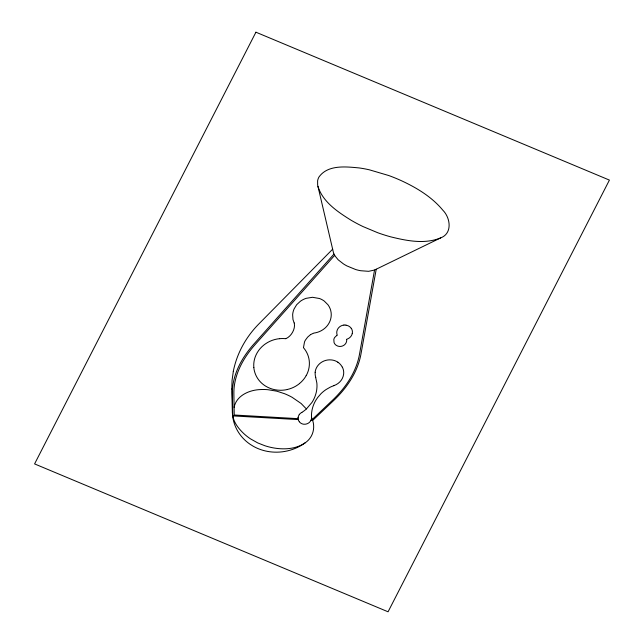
<?xml version="1.0" encoding="UTF-8"?>
<svg xmlns="http://www.w3.org/2000/svg" width="644" height="644" viewBox="0 0 644 644"><rect width="100%" height="100%" fill="white"/><g stroke="black" fill="none" stroke-linecap="round" stroke-linejoin="round"><path stroke-width="0.97" d="M298.14 417.602L298.236 416.99A6.778 6.247 -12.2 0 1 299.275 414.664M315.125 372.312L315.166 371.999A14.305 13.194 -12.2 0 1 317.267 366.436A14.401 13.283 -12.2 0 1 322.217 361.848A14.248 13.146 -12.2 0 1 331.716 359.964A14.232 13.13 -12.2 0 1 337.947 362.234M334.743 255.563A12.751 11.761 -12.2 0 1 333.431 252.537L317.645 185.037L317.613 180.875A13.122 12.099 -12.2 0 1 318.933 177.06C327.74 164.566 345.683 166.675 359.006 167.915A109.383 100.907 -12.2 0 1 369.455 169.839L388.823 175.554A179.338 165.444 -12.2 0 1 400.471 180.28C416.233 187.493 431.705 196.718 442.871 210.234C450.438 217.785 452.692 233.386 440.689 237.886L374.55 270.029L359.481 354.377C356.229 372.272 345.458 387.938 332.465 400.27L312.219 419.486L311.293 419.486A6.81 6.287 -12.2 0 1 303.976 424.243A6.714 6.19 -12.2 0 1 303.058 424.09A6.633 6.118 -12.2 0 1 300.587 422.979A6.843 6.319 -12.2 0 1 299.404 421.86M376.217 269.224L360.938 354.216C357.621 372.321 346.697 388.163 333.536 400.649L312.662 420.435L310.931 420.411M233.313 371.435L232.057 380.363L231.792 388.984M234.102 407.37C236.38 395.505 249.453 389.918 260.426 389.572A46.135 42.56 -12.2 0 1 267.944 389.709L276.856 391.182L284.608 393.726A66.67 61.51 -12.2 0 1 292.167 397.332L301.134 403.506L306.391 408.956A32.079 29.592 -12.2 0 1 303.107 411.564L301.988 412.305M352.244 333.616L352.308 333.302A7.873 7.261 -12.2 0 0 351.294 328.327M311.31 419.429L311.342 419.316A6.867 6.335 -12.2 0 0 311.559 417.578L312.219 419.486M333.962 254.082L253.873 344.065C241.75 357.686 232.098 375.058 232.347 393.75L232.766 415.903C234.054 422.995 238.787 428.896 243.923 433.71A58.435 53.911 -12.2 0 0 250.436 438.822L257.753 442.927L264.7 445.672A61.164 56.422 -12.2 0 0 274.119 448.015C284.648 449.762 296.393 449.029 305.361 442.694A19.594 18.072 -12.2 0 0 309.965 438.218C313.709 433.195 314.666 426.344 312.662 420.435M334.622 255.394L255.185 344.516C243.199 357.951 233.651 375.082 233.869 393.532L234.231 415.01L298.132 418.672A6.778 6.247 -12.2 0 0 298.285 419.582L232.766 415.903M332.666 249.172L258.977 323.811A99.796 92.068 -12.2 0 0 233.281 371.427M306.423 408.924L311.905 402.508A34.116 31.467 -12.2 0 0 315.125 396.124L315.898 393.726A33.915 31.282 -12.2 0 0 316.759 389.443L316.945 387.39A32.602 30.083 -12.2 0 0 316.824 382.85L315.673 377.464M299.476 383.591L297.753 384.887A27.845 25.688 -12.2 0 1 287.337 389.491M305.361 442.694L301.996 444.948A45.925 42.367 -12.2 0 1 290.001 450.228A45.499 41.973 -12.2 0 1 274.344 452.144A45.362 41.844 -12.2 0 1 263.09 450.357A45.466 41.949 -12.2 0 1 253.148 446.195L250.122 444.304A45.386 41.868 -12.2 0 1 239.874 434.37A45.635 42.102 -12.2 0 1 233.12 419.035L232.347 412.796L231.792 389.008M310.448 334.703L307.663 337.094L305.441 340.064A16.792 15.488 -12.2 0 0 304.515 341.916L303.493 347.543M310.593 334.606L313.459 333.206M301.875 412.377L301.416 412.659A6.843 6.319 -12.2 0 0 299.259 414.575M336.933 335.315L334.63 337.52A7.35 6.778 -12.2 0 0 333.825 339.541L334.059 342.552A6.529 6.021 -12.2 0 0 336.458 345.458A6.44 5.941 -12.2 0 0 344.017 345.184L344.379 344.918A6.504 5.997 -12.2 0 0 346.697 340.257L346.665 339.621M440.689 237.886C424.774 244.454 406.807 240.816 390.699 236.839A161.121 148.643 -12.2 0 1 377.722 232.726L362.999 226.559A161.089 148.611 -12.2 0 1 351.149 220.272C337.867 211.965 322.942 202.168 317.967 186.486M285.992 338.607C291.362 336.257 295.338 329.092 294.356 323.658A5.321 4.91 -12.2 0 0 294.179 322.966M374.526 270.037L368.61 271.317L360.712 270.722A44.042 40.628 -12.2 0 1 355.665 269.53L346.987 265.972A46.368 42.77 -12.2 0 1 343.349 263.831L338.156 259.782L334.727 255.571M314.014 333.061L315.737 332.755A19.368 17.871 -12.2 0 0 324.399 328.601L325.486 327.659A19.473 17.96 -12.2 0 0 330.179 320.615L330.605 319.311A19.376 17.879 -12.2 0 0 328.005 304.813L324.262 301.07A20.053 18.499 -12.2 0 0 319.464 298.51L312.509 297.287L306.182 298.325A20.294 18.724 -12.2 0 0 300.418 301.231L296.691 304.684L294.107 308.919A20.294 18.716 -12.2 0 0 292.642 314.819L292.98 319.561L294.155 322.902M343.936 325.075L343.469 325.139A7.768 7.173 -12.2 0 0 340.096 326.5A9.153 8.444 -12.2 0 0 339.758 326.733A7.752 7.148 -12.2 0 0 337.029 330.766L336.933 331.072A7.873 7.261 -12.2 0 0 337.158 334.88A0.845 0.781 -12.2 0 1 337.045 335.202M279.601 338.663L277.266 338.986A27.773 25.623 -12.2 0 0 265.449 343.864L264.137 344.814A27.789 25.639 -12.2 0 0 256.03 354.973L255.161 357.082A27.813 25.655 -12.2 0 0 253.841 367.555M303.517 347.752L304.024 348.364A27.716 25.575 -12.2 0 1 308.218 356.052A27.901 25.736 -12.2 0 1 308.645 369.455A28.175 25.993 -12.2 0 1 306.214 375.589M342.358 367.128L342.664 367.78A14.321 13.21 -12.2 0 1 343.663 373.721L343.606 374.285A14.321 13.21 -12.2 0 1 333.906 385.611M311.543 417.304L311.511 416.724A31.62 29.165 -12.2 0 1 311.624 412.82L312.01 410.188A33.899 31.266 -12.2 0 1 317.677 397.525L320.954 393.734A33.472 30.88 -12.2 0 1 326.122 389.515L330.09 387.245A29.978 27.652 -12.2 0 1 333.866 385.7M299.275 421.683A6.778 6.247 -12.2 0 1 298.341 419.816M297.995 418.664A6.81 6.287 -12.2 0 1 298.003 417.578M343.928 325.059A7.873 7.261 -12.2 0 1 345.973 325.091M306.238 375.516A27.901 25.736 -12.2 0 1 299.5 383.526M287.337 389.499A27.877 25.712 -12.2 0 1 280.132 390.264L277.58 390.119A27.756 25.607 -12.2 0 1 265.714 386.175L264.974 385.716A27.813 25.655 -12.2 0 1 258.88 380.145A27.684 25.535 -12.2 0 1 254.42 371.024A27.934 25.768 -12.2 0 1 253.825 367.499M279.512 338.688A27.773 25.623 -12.2 0 1 285.711 338.712M315.777 377.448A14.321 13.21 -12.2 0 1 315.222 372.296M337.834 362.202A14.248 13.146 -12.2 0 1 342.222 367.088M345.997 325.196A7.792 7.189 -12.2 0 1 351.286 328.408M352.22 333.616A7.744 7.148 -12.2 0 1 349.595 337.714L349.209 338.011A7.792 7.189 -12.2 0 1 346.899 339.155A0.829 0.765 -12.2 0 0 346.697 339.477M255.926 32.2L34.583 463.905L388.074 611.8L609.417 180.095L255.926 32.2"/></g></svg>
